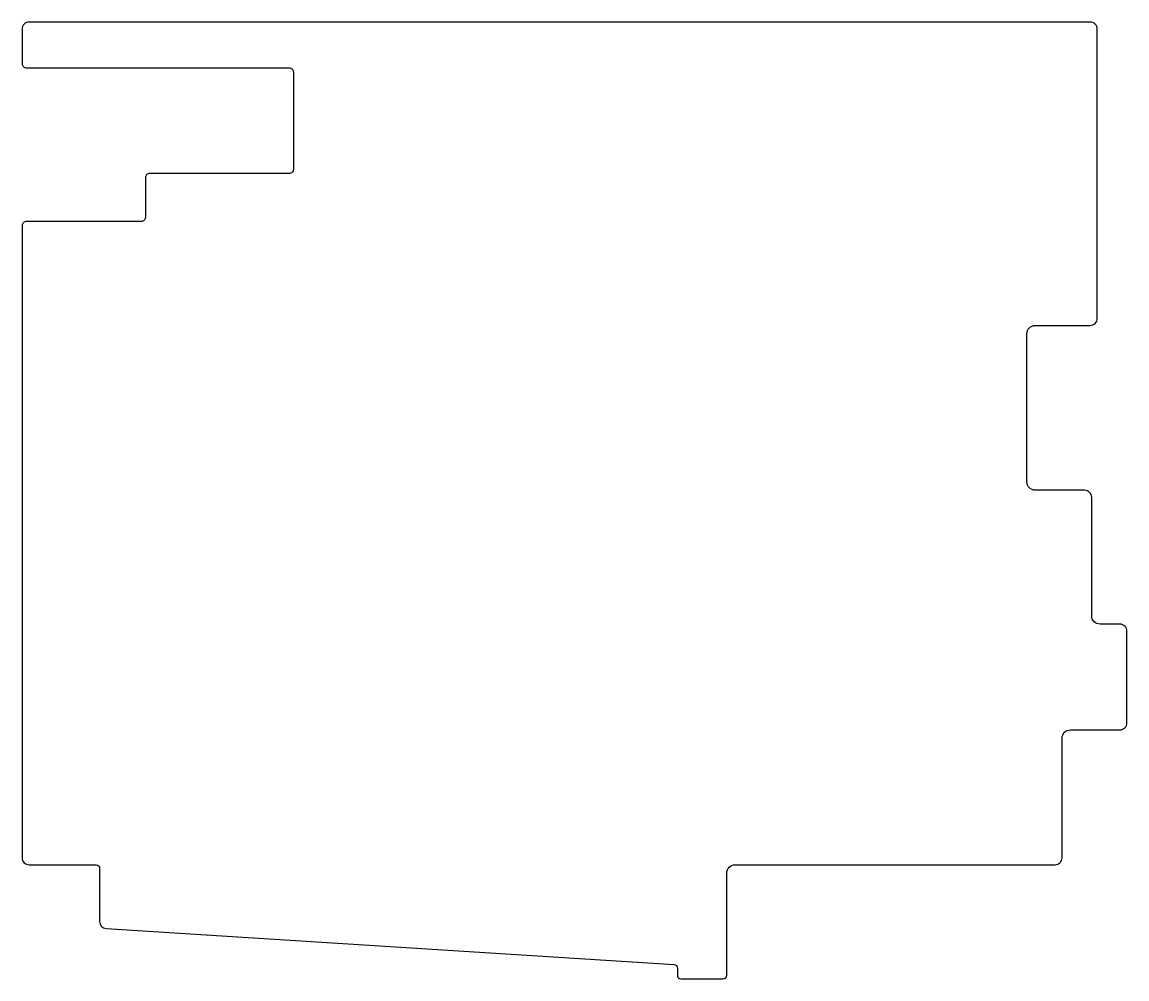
# Model space of a CAD drawing. Header units: millimetres. Extents: x -214 to -57, y -130 to 6.
import ezdxf

# ---------------------------------------------------------------- set-up
doc = ezdxf.new("R2010")
doc.units = ezdxf.units.MM
doc.layers.get('0').update_dxf_attribs({"linetype": 'CONTINUOUS'})

msp = doc.modelspace()

# ---------------------------------------------------------------- linework, layer by layer
msp.add_lwpolyline([(-61.13, 4.97, 0.414214), (-62.13, 5.97), (-212.73, 5.97, 0.414214), (-213.73, 4.97), (-213.73, 0.07, 0.414214), (-213.13, -0.53), (-175.83, -0.53, -0.414214), (-175.23, -1.13), (-175.23, -14.93, -0.414214), (-175.83, -15.53), (-195.63, -15.53, 0.414214), (-196.23, -16.13), (-196.23, -21.73, -0.414214), (-196.83, -22.33), (-213.13, -22.33, 0.414214), (-213.73, -22.93), (-213.73, -112.63, 0.414214), (-212.73, -113.63), (-203.23, -113.63, -0.414214), (-202.73, -114.13), (-202.73, -121.69, 0.395784), (-201.8, -122.69), (-121.2, -127.8, -0.395784), (-120.73, -128.3), (-120.73, -129.33, 0.414214), (-120.23, -129.83), (-114.23, -129.83, 0.414214), (-113.73, -129.33), (-113.73, -114.83, -0.414214), (-112.53, -113.63), (-67.13, -113.63, 0.414214), (-66.13, -112.63), (-66.13, -95.68, -0.414214), (-64.93, -94.48), (-57.93, -94.48, 0.414214), (-56.93, -93.48), (-56.93, -80.48, 0.414214), (-57.93, -79.48), (-60.73, -79.48, -0.414214), (-61.93, -78.28), (-61.93, -61.48, 0.414214), (-62.93, -60.48), (-69.93, -60.48, -0.414214), (-71.13, -59.28), (-71.13, -38.28, -0.414214), (-69.93, -37.08), (-62.13, -37.08, 0.414214), (-61.13, -36.08)], format="xyb", close=True)

doc.saveas('drawing.dxf')
